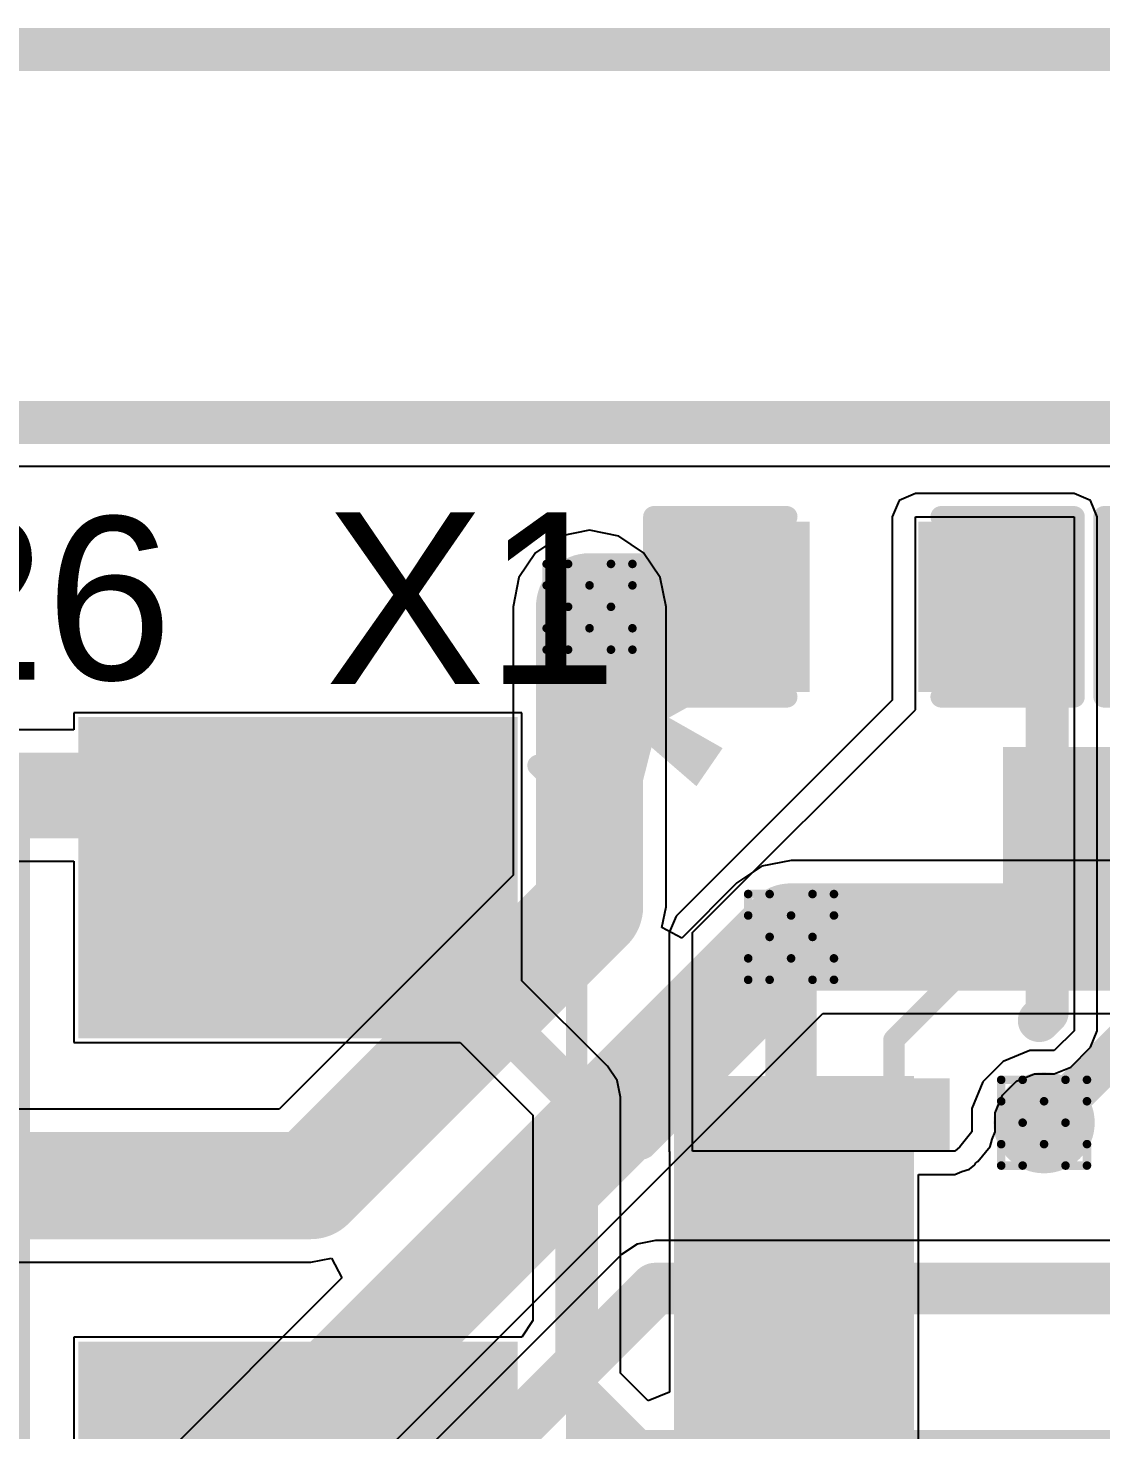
# Model space of a CAD drawing. Header units: inches. Extents: x -0.2 to 17.4, y -0.2 to 2.6.
# Drawn here: x 0.0261 to 0.2763, y 1.108 to 1.435 of the extents above; entities that cross this region are included whole.
import ezdxf

# ---------------------------------------------------------------- set-up
doc = ezdxf.new("R2010")
doc.units = ezdxf.units.IN
doc.header["$MEASUREMENT"] = 0
for name, color, linetype in [('Board_Outline', 216, 'Continuous'), ('Bottom Layer', 5, 'Continuous'), ('Dimensions', 6, 'Continuous'), ('Drill Drawing', 1, 'Continuous'), ('Top Layer', 1, 'Continuous'), ('Top Overlay', 2, 'Continuous'), ('Top Paste', 8, 'Continuous'), ('Top Solder', 216, 'Continuous'), ('Via Holes', 16, 'Continuous')]:
    doc.layers.add(name, color=color, linetype=linetype)
doc.styles.add('Arial', font='', dxfattribs={"height": 0.2})
doc.styles.add('Arial_Bold', font='', dxfattribs={"height": 0.2})
doc.styles.get('Arial').set_extended_font_data('Arial')
doc.styles.get('Arial_Bold').set_extended_font_data('Arial', bold=True)

# ---------------------------------------------------------------- blocks, each defined once
blk = doc.blocks.new('SMD5032_2P_16')
at = {"layer": 'Top Layer'}
for points in [[(-0.1063, 0.04724), (-0.03937, 0.04724), (-0.03937, -0.04724), (-0.1063, -0.04724)], [(0.03937, 0.04724), (0.1063, 0.04724), (0.1063, -0.04724), (0.03937, -0.04724)]]:
    blk.add_hatch(color=1, dxfattribs=at).paths.add_polyline_path(points)
at = {"layer": 'Top Paste'}
for points in [[(-0.1063, 0.04724), (-0.03937, 0.04724), (-0.03937, -0.04724), (-0.1063, -0.04724)], [(0.03937, 0.04724), (0.1063, 0.04724), (0.1063, -0.04724), (0.03937, -0.04724)]]:
    blk.add_hatch(color=8, dxfattribs=at).paths.add_polyline_path(points)
at = {"layer": 'Top Solder'}
for points in [[(-0.1103, 0.05124), (-0.03537, 0.05124), (-0.03537, -0.05124), (-0.1103, -0.05124)], [(0.03537, 0.05124), (0.1103, 0.05124), (0.1103, -0.05124), (0.03537, -0.05124)]]:
    blk.add_hatch(color=216, dxfattribs=at).paths.add_polyline_path(points)
at = {"layer": 'Top Overlay'}
for points in [[(-0.099, 0.056, 0.005, 0.005, 0), (-0.09, 0.065, 0.005, 0.005, 0)], [(0.09, 0.065, 0.005, 0.005, 0), (-0.09, 0.065, 0.005, 0.005, 0)], [(0.099, 0.056, 0.005, 0.005, 0), (0.09, 0.065, 0.005, 0.005, 0)], [(-0.09, -0.065, 0.005, 0.005, 0), (-0.099, -0.056, 0.005, 0.005, 0)], [(0.09, -0.065, 0.005, 0.005, 0), (0.099, -0.056, 0.005, 0.005, 0)], [(0.09, -0.065, 0.005, 0.005, 0), (-0.09, -0.065, 0.005, 0.005, 0)]]:
    blk.add_lwpolyline(points, format="xyseb", dxfattribs=at)
for points in [[(-0.09125, 0.065, 0.0025, 0.0025, 1), (-0.08875, 0.065, 0.0025, 0.0025, 1)], [(-0.09125, 0.065, 0.0025, 0.0025, 1), (-0.08875, 0.065, 0.0025, 0.0025, 1)], [(0.08875, 0.065, 0.0025, 0.0025, 1), (0.09125, 0.065, 0.0025, 0.0025, 1)], [(0.08875, 0.065, 0.0025, 0.0025, 1), (0.09125, 0.065, 0.0025, 0.0025, 1)], [(-0.10025, 0.056, 0.0025, 0.0025, 1), (-0.09775, 0.056, 0.0025, 0.0025, 1)], [(0.09775, 0.056, 0.0025, 0.0025, 1), (0.10025, 0.056, 0.0025, 0.0025, 1)], [(-0.10025, -0.056, 0.0025, 0.0025, 1), (-0.09775, -0.056, 0.0025, 0.0025, 1)], [(0.09775, -0.056, 0.0025, 0.0025, 1), (0.10025, -0.056, 0.0025, 0.0025, 1)], [(-0.09125, -0.065, 0.0025, 0.0025, 1), (-0.08875, -0.065, 0.0025, 0.0025, 1)], [(-0.09125, -0.065, 0.0025, 0.0025, 1), (-0.08875, -0.065, 0.0025, 0.0025, 1)], [(0.08875, -0.065, 0.0025, 0.0025, 1), (0.09125, -0.065, 0.0025, 0.0025, 1)], [(0.08875, -0.065, 0.0025, 0.0025, 1), (0.09125, -0.065, 0.0025, 0.0025, 1)]]:
    blk.add_lwpolyline(points, format="xyseb", close=True, dxfattribs=at)
blk = doc.blocks.new('48_LQFP__7_7___19')
at = {"layer": 'Top Layer'}
for points in [[(-0.10197, 0.19134), (-0.10197, 0.14331), (-0.11457, 0.14331), (-0.11457, 0.19134)], [(-0.14331, 0.11457), (-0.14331, 0.10197), (-0.19134, 0.10197), (-0.19134, 0.11457)], [(-0.14331, 0.09488), (-0.14331, 0.08228), (-0.19134, 0.08228), (-0.19134, 0.09488)], [(-0.14331, 0.0752), (-0.14331, 0.0626), (-0.19134, 0.0626), (-0.19134, 0.0752)], [(-0.14331, 0.05551), (-0.14331, 0.04291), (-0.19134, 0.04291), (-0.19134, 0.05551)]]:
    blk.add_hatch(color=1, dxfattribs=at).paths.add_polyline_path(points)
at = {"layer": 'Top Overlay'}
blk.add_hatch(color=2, dxfattribs=at).paths.add_polyline_path([(-0.14, 0.101), (-0.131, 0.101), (-0.131, 0.118), (-0.14, 0.118)])
at = {"layer": 'Top Paste'}
for points in [[(-0.10197, 0.19134), (-0.10197, 0.14331), (-0.11457, 0.14331), (-0.11457, 0.19134)], [(-0.14331, 0.11457), (-0.14331, 0.10197), (-0.19134, 0.10197), (-0.19134, 0.11457)], [(-0.14331, 0.09488), (-0.14331, 0.08228), (-0.19134, 0.08228), (-0.19134, 0.09488)], [(-0.14331, 0.0752), (-0.14331, 0.0626), (-0.19134, 0.0626), (-0.19134, 0.0752)], [(-0.14331, 0.05551), (-0.14331, 0.04291), (-0.19134, 0.04291), (-0.19134, 0.05551)]]:
    blk.add_hatch(color=8, dxfattribs=at).paths.add_polyline_path(points)
at = {"layer": 'Top Solder'}
for points in [[(-0.09797, 0.19534), (-0.09797, 0.13931), (-0.11857, 0.13931), (-0.11857, 0.19534)], [(-0.07828, 0.19534), (-0.07828, 0.13931), (-0.09888, 0.13931), (-0.09888, 0.19534)], [(-0.13931, 0.11857), (-0.13931, 0.09797), (-0.19534, 0.09797), (-0.19534, 0.11857)], [(-0.13931, 0.09888), (-0.13931, 0.07828), (-0.19534, 0.07828), (-0.19534, 0.09888)], [(-0.13931, 0.0792), (-0.13931, 0.0586), (-0.19534, 0.0586), (-0.19534, 0.0792)], [(-0.13931, 0.05951), (-0.13931, 0.03891), (-0.19534, 0.03891), (-0.19534, 0.05951)], [(-0.13931, 0.03983), (-0.13931, 0.01923), (-0.19534, 0.01923), (-0.19534, 0.03983)]]:
    blk.add_hatch(color=216, dxfattribs=at).paths.add_polyline_path(points)
at = {"layer": 'Top Overlay'}
for points in [[(-0.144, 0.127, 0.005, 0.005, 0), (-0.13, 0.141, 0.005, 0.005, 0)], [(-0.13, 0.141, 0.005, 0.005, 0), (-0.119, 0.141, 0.005, 0.005, 0)], [(-0.144, 0.119, 0.005, 0.005, 0), (-0.144, 0.127, 0.005, 0.005, 0)], [(-0.203, 0.113, 0.00787, 0.00787, 0), (-0.198, 0.108, 0.00787, 0.00787, 0)], [(-0.203, 0.103, 0.00787, 0.00787, 0), (-0.203, 0.113, 0.00787, 0.00787, 0)], [(-0.203, 0.103, 0.00787, 0.00787, 0), (-0.198, 0.108, 0.00787, 0.00787, 0)]]:
    blk.add_lwpolyline(points, format="xyseb", dxfattribs=at)
for points in [[(-0.13125, 0.141, 0.0025, 0.0025, 1), (-0.12875, 0.141, 0.0025, 0.0025, 1)], [(-0.13125, 0.141, 0.0025, 0.0025, 1), (-0.12875, 0.141, 0.0025, 0.0025, 1)], [(-0.12025, 0.141, 0.0025, 0.0025, 1), (-0.11775, 0.141, 0.0025, 0.0025, 1)], [(-0.14525, 0.127, 0.0025, 0.0025, 1), (-0.14275, 0.127, 0.0025, 0.0025, 1)], [(-0.14525, 0.127, 0.0025, 0.0025, 1), (-0.14275, 0.127, 0.0025, 0.0025, 1)], [(-0.14525, 0.119, 0.0025, 0.0025, 1), (-0.14275, 0.119, 0.0025, 0.0025, 1)], [(-0.20497, 0.113, 0.00394, 0.00394, 1), (-0.20103, 0.113, 0.00394, 0.00394, 1)], [(-0.20497, 0.113, 0.00394, 0.00394, 1), (-0.20103, 0.113, 0.00394, 0.00394, 1)], [(-0.19997, 0.108, 0.00394, 0.00394, 1), (-0.19603, 0.108, 0.00394, 0.00394, 1)], [(-0.19997, 0.108, 0.00394, 0.00394, 1), (-0.19603, 0.108, 0.00394, 0.00394, 1)], [(-0.20497, 0.103, 0.00394, 0.00394, 1), (-0.20103, 0.103, 0.00394, 0.00394, 1)], [(-0.20497, 0.103, 0.00394, 0.00394, 1), (-0.20103, 0.103, 0.00394, 0.00394, 1)]]:
    blk.add_lwpolyline(points, format="xyseb", close=True, dxfattribs=at)
blk = doc.blocks.new('R___0603_40')
at = {"layer": 'Top Layer'}
for points in [[(-0.015, 0.0175), (-0.015, -0.0175), (-0.045, -0.0175), (-0.045, 0.0175)], [(0.045, 0.0175), (0.045, -0.0175), (0.015, -0.0175), (0.015, 0.0175)]]:
    blk.add_hatch(color=1, dxfattribs=at).paths.add_polyline_path(points)
at = {"layer": 'Top Paste'}
for points in [[(-0.015, 0.0175), (-0.015, -0.0175), (-0.045, -0.0175), (-0.045, 0.0175)], [(0.045, 0.0175), (0.045, -0.0175), (0.015, -0.0175), (0.015, 0.0175)]]:
    blk.add_hatch(color=8, dxfattribs=at).paths.add_polyline_path(points)
at = {"layer": 'Top Solder'}
for points in [[(-0.011, 0.0215), (-0.011, -0.0215), (-0.049, -0.0215), (-0.049, 0.0215)], [(0.049, 0.0215), (0.049, -0.0215), (0.011, -0.0215), (0.011, 0.0215)]]:
    blk.add_hatch(color=216, dxfattribs=at).paths.add_polyline_path(points)
at = {"layer": 'Top Overlay'}
for points in [[(-0.048, 0.021, 0.005, 0.005, 0), (0.048, 0.021, 0.005, 0.005, 0)], [(-0.048, -0.021, 0.005, 0.005, 0), (-0.048, 0.021, 0.005, 0.005, 0)], [(0.048, -0.021, 0.005, 0.005, 0), (0.048, 0.021, 0.005, 0.005, 0)], [(-0.048, -0.021, 0.005, 0.005, 0), (0.048, -0.021, 0.005, 0.005, 0)]]:
    blk.add_lwpolyline(points, format="xyseb", dxfattribs=at)
for points in [[(-0.04925, 0.021, 0.0025, 0.0025, 1), (-0.04675, 0.021, 0.0025, 0.0025, 1)], [(-0.04925, 0.021, 0.0025, 0.0025, 1), (-0.04675, 0.021, 0.0025, 0.0025, 1)], [(0.04675, 0.021, 0.0025, 0.0025, 1), (0.04925, 0.021, 0.0025, 0.0025, 1)], [(0.04675, 0.021, 0.0025, 0.0025, 1), (0.04925, 0.021, 0.0025, 0.0025, 1)], [(-0.04925, -0.021, 0.0025, 0.0025, 1), (-0.04675, -0.021, 0.0025, 0.0025, 1)], [(-0.04925, -0.021, 0.0025, 0.0025, 1), (-0.04675, -0.021, 0.0025, 0.0025, 1)], [(0.04675, -0.021, 0.0025, 0.0025, 1), (0.04925, -0.021, 0.0025, 0.0025, 1)], [(0.04675, -0.021, 0.0025, 0.0025, 1), (0.04925, -0.021, 0.0025, 0.0025, 1)]]:
    blk.add_lwpolyline(points, format="xyseb", close=True, dxfattribs=at)
blk = doc.blocks.new('C___0603_100')
at = {"layer": 'Top Layer'}
for points in [[(-0.015, 0.0175), (-0.015, -0.0175), (-0.045, -0.0175), (-0.045, 0.0175)], [(0.045, 0.0175), (0.045, -0.0175), (0.015, -0.0175), (0.015, 0.0175)]]:
    blk.add_hatch(color=1, dxfattribs=at).paths.add_polyline_path(points)
at = {"layer": 'Top Paste'}
for points in [[(-0.015, 0.0175), (-0.015, -0.0175), (-0.045, -0.0175), (-0.045, 0.0175)], [(0.045, 0.0175), (0.045, -0.0175), (0.015, -0.0175), (0.015, 0.0175)]]:
    blk.add_hatch(color=8, dxfattribs=at).paths.add_polyline_path(points)
at = {"layer": 'Top Solder'}
for points in [[(-0.01264, 0.01986), (-0.01264, -0.01986), (-0.04736, -0.01986), (-0.04736, 0.01986)], [(0.04736, 0.01986), (0.04736, -0.01986), (0.01264, -0.01986), (0.01264, 0.01986)]]:
    blk.add_hatch(color=216, dxfattribs=at).paths.add_polyline_path(points)
at = {"layer": 'Top Overlay'}
for points in [[(-0.049, 0.021, 0.005, 0.005, 0), (-0.018, 0.021, 0.005, 0.005, 0)], [(-0.049, -0.021, 0.005, 0.005, 0), (-0.049, 0.021, 0.005, 0.005, 0)], [(0.018, 0.021, 0.005, 0.005, 0), (0.049, 0.021, 0.005, 0.005, 0)], [(0.049, -0.021, 0.005, 0.005, 0), (0.049, 0.021, 0.005, 0.005, 0)], [(-0.049, -0.021, 0.005, 0.005, 0), (-0.018, -0.021, 0.005, 0.005, 0)], [(0.018, -0.021, 0.005, 0.005, 0), (0.049, -0.021, 0.005, 0.005, 0)]]:
    blk.add_lwpolyline(points, format="xyseb", dxfattribs=at)
for points in [[(-0.05025, 0.021, 0.0025, 0.0025, 1), (-0.04775, 0.021, 0.0025, 0.0025, 1)], [(-0.05025, 0.021, 0.0025, 0.0025, 1), (-0.04775, 0.021, 0.0025, 0.0025, 1)], [(-0.01925, 0.021, 0.0025, 0.0025, 1), (-0.01675, 0.021, 0.0025, 0.0025, 1)], [(0.01675, 0.021, 0.0025, 0.0025, 1), (0.01925, 0.021, 0.0025, 0.0025, 1)], [(0.04775, 0.021, 0.0025, 0.0025, 1), (0.05025, 0.021, 0.0025, 0.0025, 1)], [(0.04775, 0.021, 0.0025, 0.0025, 1), (0.05025, 0.021, 0.0025, 0.0025, 1)], [(-0.05025, -0.021, 0.0025, 0.0025, 1), (-0.04775, -0.021, 0.0025, 0.0025, 1)], [(-0.05025, -0.021, 0.0025, 0.0025, 1), (-0.04775, -0.021, 0.0025, 0.0025, 1)], [(-0.01925, -0.021, 0.0025, 0.0025, 1), (-0.01675, -0.021, 0.0025, 0.0025, 1)], [(0.01675, -0.021, 0.0025, 0.0025, 1), (0.01925, -0.021, 0.0025, 0.0025, 1)], [(0.04775, -0.021, 0.0025, 0.0025, 1), (0.05025, -0.021, 0.0025, 0.0025, 1)], [(0.04775, -0.021, 0.0025, 0.0025, 1), (0.05025, -0.021, 0.0025, 0.0025, 1)]]:
    blk.add_lwpolyline(points, format="xyseb", close=True, dxfattribs=at)

msp = doc.modelspace()

# ---------------------------------------------------------------- hatches: boundary and pattern name
at = {"layer": 'Bottom Layer'}
h = msp.add_hatch(color=5, dxfattribs=at)
edge = h.paths.add_edge_path()
edge.add_arc((0.157, 1.3), 0.01181, 0, 360)
h = msp.add_hatch(color=5, dxfattribs=at)
edge = h.paths.add_edge_path()
edge.add_arc((0.204, 1.223), 0.01181, 0, 360)
h = msp.add_hatch(color=5, dxfattribs=at)
edge = h.paths.add_edge_path()
edge.add_arc((0.263, 1.17967), 0.01181, 0, 360)
at = {"layer": 'Top Layer'}
h = msp.add_hatch(color=1, dxfattribs=at)
edge = h.paths.add_edge_path()
edge.add_arc((0.157, 1.3), 0.01181, 0, 360)
h = msp.add_hatch(color=1, dxfattribs=at)
edge = h.paths.add_edge_path()
edge.add_arc((0.204, 1.223), 0.01181, 0, 360)
h = msp.add_hatch(color=1, dxfattribs=at)
edge = h.paths.add_edge_path()
edge.add_arc((0.263, 1.17967), 0.01181, 0, 360)
at = {"layer": 'Via Holes'}
h = msp.add_hatch(color=7, dxfattribs=at)
edge = h.paths.add_edge_path()
edge.add_arc((0.157, 1.3), 0.00591, 0, 360)
h = msp.add_hatch(color=7, dxfattribs=at)
edge = h.paths.add_edge_path()
edge.add_arc((0.204, 1.223), 0.00591, 0, 360)
h = msp.add_hatch(color=7, dxfattribs=at)
edge = h.paths.add_edge_path()
edge.add_arc((0.263, 1.17967), 0.00591, 0, 360)

# ---------------------------------------------------------------- linework, layer by layer
at = {"layer": 'Board_Outline'}
msp.add_lwpolyline([(-0.057, 1.343, 0.01, 0.01, 0), (1.986, 1.343, 0.01, 0.01, 0)], format="xyseb", dxfattribs=at)
at = {"layer": 'Bottom Layer'}
for p, q in [((-0.0468, 1.3328), (1.89207, 1.3328)), ((0.157, 1.31784), (0.15017, 1.31648)), ((0.16383, 1.31648), (0.157, 1.31784)), ((0.15017, 1.31648), (0.14438, 1.31262)), ((0.16962, 1.31262), (0.16383, 1.31648)), ((0.14438, 1.31262), (0.14052, 1.30683)), ((0.17348, 1.30683), (0.16962, 1.31262)), ((0.14052, 1.30683), (0.13916, 1.3)), ((0.17484, 1.3), (0.17348, 1.30683)), ((0.13916, 1.3), (0.13916, 1.23739)), ((0.17484, 1.23), (0.17484, 1.3)), ((0.19717, 1.23948), (0.19138, 1.23562)), ((0.204, 1.24084), (0.19717, 1.23948)), ((0.504, 1.24084), (0.204, 1.24084)), ((0.13916, 1.23739), (0.08461, 1.18284)), ((0.19138, 1.23562), (0.17849, 1.22273)), ((0.17389, 1.22519), (0.17484, 1.23)), ((0.17484, 1.23), (0.17484, 1.23)), ((0.17849, 1.22273), (0.17389, 1.22519)), ((0.02984, 1.02361), (0.21139, 1.20516)), ((0.21139, 1.20516), (0.49661, 1.20516)), ((0.08461, 1.18284), (-0.012, 1.18284)), ((0.16808, 1.15136), (0.16444, 1.14893)), ((0.17237, 1.15222), (0.16808, 1.15136)), ((0.34944, 1.15222), (0.17237, 1.15222)), ((0.17237, 1.15222), (0.17237, 1.15222)), ((0.16444, 1.14893), (0.03757, 1.02206)), ((0.092, 1.14716), (0.09681, 1.14811)), ((0.09681, 1.14811), (0.09927, 1.14351)), ((0.16444, 1.14893), (0.16444, 1.14893)), ((-0.012, 1.14716), (0.092, 1.14716)), ((0.09927, 1.14351), (-0.00062, 1.04362))]:
    msp.add_line(p, q, dxfattribs=at)
for points in [[(0.157, 1.23, 0.025, 0.025, 0), (0.157, 1.3, 0.025, 0.025, 0)], [(0.092, 1.165, 0.025, 0.025, 0), (0.157, 1.23, 0.025, 0.025, 0)], [(0.012, 1.031, 0.025, 0.025, 0), (0.204, 1.223, 0.025, 0.025, 0)], [(0.204, 1.223, 0.025, 0.025, 0), (0.504, 1.223, 0.025, 0.025, 0)], [(-0.012, 1.165, 0.025, 0.025, 0), (0.092, 1.165, 0.025, 0.025, 0)], [(0.0455, 1.01413, 0.012, 0.012, 0), (0.17237, 1.141, 0.012, 0.012, 0)], [(0.17237, 1.141, 0.012, 0.012, 0), (0.36363, 1.141, 0.012, 0.012, 0)], [(0.06731, 1.01331, 0.012, 0.012, 0), (0.156, 1.102, 0.012, 0.012, 0)], [(0.156, 1.102, 0.012, 0.012, 0), (0.372, 1.102, 0.012, 0.012, 0)]]:
    msp.add_lwpolyline(points, format="xyseb", dxfattribs=at)
for points in [[(0.15075, 1.3, 0.0125, 0.0125, 1), (0.16325, 1.3, 0.0125, 0.0125, 1)], [(0.15075, 1.23, 0.0125, 0.0125, 1), (0.16325, 1.23, 0.0125, 0.0125, 1)], [(0.15075, 1.23, 0.0125, 0.0125, 1), (0.16325, 1.23, 0.0125, 0.0125, 1)], [(0.19775, 1.223, 0.0125, 0.0125, 1), (0.21025, 1.223, 0.0125, 0.0125, 1)], [(0.19775, 1.223, 0.0125, 0.0125, 1), (0.21025, 1.223, 0.0125, 0.0125, 1)], [(0.08575, 1.165, 0.0125, 0.0125, 1), (0.09825, 1.165, 0.0125, 0.0125, 1)], [(0.08575, 1.165, 0.0125, 0.0125, 1), (0.09825, 1.165, 0.0125, 0.0125, 1)], [(0.16937, 1.141, 0.006, 0.006, 1), (0.17537, 1.141, 0.006, 0.006, 1)], [(0.16937, 1.141, 0.006, 0.006, 1), (0.17537, 1.141, 0.006, 0.006, 1)]]:
    msp.add_lwpolyline(points, format="xyseb", close=True, dxfattribs=at)
at = {"layer": 'Dimensions'}
msp.add_lwpolyline([(-0.057, 1.43, 0.01, 0.01, 0), (0.74256, 1.43, 0.01, 0.01, 0)], format="xyseb", dxfattribs=at)
at = {"layer": 'Drill Drawing'}
for points in [[(0.147, 1.305, 0.002, 0.002, 0), (0.147, 1.31, 0.002, 0.002, 0)], [(0.147, 1.31, 0.002, 0.002, 0), (0.152, 1.31, 0.002, 0.002, 0)], [(0.152, 1.31, 0.002, 0.002, 0), (0.157, 1.305, 0.002, 0.002, 0)], [(0.157, 1.305, 0.002, 0.002, 0), (0.162, 1.31, 0.002, 0.002, 0)], [(0.162, 1.31, 0.002, 0.002, 0), (0.167, 1.31, 0.002, 0.002, 0)], [(0.167, 1.305, 0.002, 0.002, 0), (0.167, 1.31, 0.002, 0.002, 0)], [(0.147, 1.305, 0.002, 0.002, 0), (0.152, 1.3, 0.002, 0.002, 0)], [(0.162, 1.3, 0.002, 0.002, 0), (0.167, 1.305, 0.002, 0.002, 0)], [(0.147, 1.295, 0.002, 0.002, 0), (0.152, 1.3, 0.002, 0.002, 0)], [(0.162, 1.3, 0.002, 0.002, 0), (0.167, 1.295, 0.002, 0.002, 0)], [(0.147, 1.29, 0.002, 0.002, 0), (0.147, 1.295, 0.002, 0.002, 0)], [(0.152, 1.29, 0.002, 0.002, 0), (0.157, 1.295, 0.002, 0.002, 0)], [(0.157, 1.295, 0.002, 0.002, 0), (0.162, 1.29, 0.002, 0.002, 0)], [(0.167, 1.29, 0.002, 0.002, 0), (0.167, 1.295, 0.002, 0.002, 0)], [(0.147, 1.29, 0.002, 0.002, 0), (0.152, 1.29, 0.002, 0.002, 0)], [(0.162, 1.29, 0.002, 0.002, 0), (0.167, 1.29, 0.002, 0.002, 0)], [(0.194, 1.228, 0.002, 0.002, 0), (0.194, 1.233, 0.002, 0.002, 0)], [(0.194, 1.233, 0.002, 0.002, 0), (0.199, 1.233, 0.002, 0.002, 0)], [(0.199, 1.233, 0.002, 0.002, 0), (0.204, 1.228, 0.002, 0.002, 0)], [(0.204, 1.228, 0.002, 0.002, 0), (0.209, 1.233, 0.002, 0.002, 0)], [(0.209, 1.233, 0.002, 0.002, 0), (0.214, 1.233, 0.002, 0.002, 0)], [(0.214, 1.228, 0.002, 0.002, 0), (0.214, 1.233, 0.002, 0.002, 0)], [(0.194, 1.228, 0.002, 0.002, 0), (0.199, 1.223, 0.002, 0.002, 0)], [(0.209, 1.223, 0.002, 0.002, 0), (0.214, 1.228, 0.002, 0.002, 0)], [(0.194, 1.218, 0.002, 0.002, 0), (0.199, 1.223, 0.002, 0.002, 0)], [(0.209, 1.223, 0.002, 0.002, 0), (0.214, 1.218, 0.002, 0.002, 0)], [(0.194, 1.213, 0.002, 0.002, 0), (0.194, 1.218, 0.002, 0.002, 0)], [(0.199, 1.213, 0.002, 0.002, 0), (0.204, 1.218, 0.002, 0.002, 0)], [(0.204, 1.218, 0.002, 0.002, 0), (0.209, 1.213, 0.002, 0.002, 0)], [(0.214, 1.213, 0.002, 0.002, 0), (0.214, 1.218, 0.002, 0.002, 0)], [(0.194, 1.213, 0.002, 0.002, 0), (0.199, 1.213, 0.002, 0.002, 0)], [(0.209, 1.213, 0.002, 0.002, 0), (0.214, 1.213, 0.002, 0.002, 0)], [(0.253, 1.18467, 0.002, 0.002, 0), (0.253, 1.18967, 0.002, 0.002, 0)], [(0.253, 1.18967, 0.002, 0.002, 0), (0.258, 1.18967, 0.002, 0.002, 0)], [(0.258, 1.18967, 0.002, 0.002, 0), (0.263, 1.18467, 0.002, 0.002, 0)], [(0.263, 1.18467, 0.002, 0.002, 0), (0.268, 1.18967, 0.002, 0.002, 0)], [(0.268, 1.18967, 0.002, 0.002, 0), (0.273, 1.18967, 0.002, 0.002, 0)], [(0.273, 1.18467, 0.002, 0.002, 0), (0.273, 1.18967, 0.002, 0.002, 0)], [(0.253, 1.18467, 0.002, 0.002, 0), (0.258, 1.17967, 0.002, 0.002, 0)], [(0.268, 1.17967, 0.002, 0.002, 0), (0.273, 1.18467, 0.002, 0.002, 0)], [(0.253, 1.17467, 0.002, 0.002, 0), (0.258, 1.17967, 0.002, 0.002, 0)], [(0.268, 1.17967, 0.002, 0.002, 0), (0.273, 1.17467, 0.002, 0.002, 0)], [(0.253, 1.16967, 0.002, 0.002, 0), (0.253, 1.17467, 0.002, 0.002, 0)], [(0.258, 1.16967, 0.002, 0.002, 0), (0.263, 1.17467, 0.002, 0.002, 0)], [(0.263, 1.17467, 0.002, 0.002, 0), (0.268, 1.16967, 0.002, 0.002, 0)], [(0.273, 1.16967, 0.002, 0.002, 0), (0.273, 1.17467, 0.002, 0.002, 0)], [(0.253, 1.16967, 0.002, 0.002, 0), (0.258, 1.16967, 0.002, 0.002, 0)], [(0.268, 1.16967, 0.002, 0.002, 0), (0.273, 1.16967, 0.002, 0.002, 0)]]:
    msp.add_lwpolyline(points, format="xyseb", dxfattribs=at)
for points in [[(0.1465, 1.31, 0.001, 0.001, 1), (0.1475, 1.31, 0.001, 0.001, 1)], [(0.1465, 1.31, 0.001, 0.001, 1), (0.1475, 1.31, 0.001, 0.001, 1)], [(0.1515, 1.31, 0.001, 0.001, 1), (0.1525, 1.31, 0.001, 0.001, 1)], [(0.1515, 1.31, 0.001, 0.001, 1), (0.1525, 1.31, 0.001, 0.001, 1)], [(0.1615, 1.31, 0.001, 0.001, 1), (0.1625, 1.31, 0.001, 0.001, 1)], [(0.1615, 1.31, 0.001, 0.001, 1), (0.1625, 1.31, 0.001, 0.001, 1)], [(0.1665, 1.31, 0.001, 0.001, 1), (0.1675, 1.31, 0.001, 0.001, 1)], [(0.1665, 1.31, 0.001, 0.001, 1), (0.1675, 1.31, 0.001, 0.001, 1)], [(0.1465, 1.305, 0.001, 0.001, 1), (0.1475, 1.305, 0.001, 0.001, 1)], [(0.1465, 1.305, 0.001, 0.001, 1), (0.1475, 1.305, 0.001, 0.001, 1)], [(0.1565, 1.305, 0.001, 0.001, 1), (0.1575, 1.305, 0.001, 0.001, 1)], [(0.1565, 1.305, 0.001, 0.001, 1), (0.1575, 1.305, 0.001, 0.001, 1)], [(0.1665, 1.305, 0.001, 0.001, 1), (0.1675, 1.305, 0.001, 0.001, 1)], [(0.1665, 1.305, 0.001, 0.001, 1), (0.1675, 1.305, 0.001, 0.001, 1)], [(0.1515, 1.3, 0.001, 0.001, 1), (0.1525, 1.3, 0.001, 0.001, 1)], [(0.1515, 1.3, 0.001, 0.001, 1), (0.1525, 1.3, 0.001, 0.001, 1)], [(0.1615, 1.3, 0.001, 0.001, 1), (0.1625, 1.3, 0.001, 0.001, 1)], [(0.1615, 1.3, 0.001, 0.001, 1), (0.1625, 1.3, 0.001, 0.001, 1)], [(0.1465, 1.295, 0.001, 0.001, 1), (0.1475, 1.295, 0.001, 0.001, 1)], [(0.1465, 1.295, 0.001, 0.001, 1), (0.1475, 1.295, 0.001, 0.001, 1)], [(0.1565, 1.295, 0.001, 0.001, 1), (0.1575, 1.295, 0.001, 0.001, 1)], [(0.1565, 1.295, 0.001, 0.001, 1), (0.1575, 1.295, 0.001, 0.001, 1)], [(0.1665, 1.295, 0.001, 0.001, 1), (0.1675, 1.295, 0.001, 0.001, 1)], [(0.1665, 1.295, 0.001, 0.001, 1), (0.1675, 1.295, 0.001, 0.001, 1)], [(0.1465, 1.29, 0.001, 0.001, 1), (0.1475, 1.29, 0.001, 0.001, 1)], [(0.1465, 1.29, 0.001, 0.001, 1), (0.1475, 1.29, 0.001, 0.001, 1)], [(0.1515, 1.29, 0.001, 0.001, 1), (0.1525, 1.29, 0.001, 0.001, 1)], [(0.1515, 1.29, 0.001, 0.001, 1), (0.1525, 1.29, 0.001, 0.001, 1)], [(0.1615, 1.29, 0.001, 0.001, 1), (0.1625, 1.29, 0.001, 0.001, 1)], [(0.1615, 1.29, 0.001, 0.001, 1), (0.1625, 1.29, 0.001, 0.001, 1)], [(0.1665, 1.29, 0.001, 0.001, 1), (0.1675, 1.29, 0.001, 0.001, 1)], [(0.1665, 1.29, 0.001, 0.001, 1), (0.1675, 1.29, 0.001, 0.001, 1)], [(0.1935, 1.233, 0.001, 0.001, 1), (0.1945, 1.233, 0.001, 0.001, 1)], [(0.1935, 1.233, 0.001, 0.001, 1), (0.1945, 1.233, 0.001, 0.001, 1)], [(0.1985, 1.233, 0.001, 0.001, 1), (0.1995, 1.233, 0.001, 0.001, 1)], [(0.1985, 1.233, 0.001, 0.001, 1), (0.1995, 1.233, 0.001, 0.001, 1)], [(0.2085, 1.233, 0.001, 0.001, 1), (0.2095, 1.233, 0.001, 0.001, 1)], [(0.2085, 1.233, 0.001, 0.001, 1), (0.2095, 1.233, 0.001, 0.001, 1)], [(0.2135, 1.233, 0.001, 0.001, 1), (0.2145, 1.233, 0.001, 0.001, 1)], [(0.2135, 1.233, 0.001, 0.001, 1), (0.2145, 1.233, 0.001, 0.001, 1)], [(0.1935, 1.228, 0.001, 0.001, 1), (0.1945, 1.228, 0.001, 0.001, 1)], [(0.1935, 1.228, 0.001, 0.001, 1), (0.1945, 1.228, 0.001, 0.001, 1)], [(0.2035, 1.228, 0.001, 0.001, 1), (0.2045, 1.228, 0.001, 0.001, 1)], [(0.2035, 1.228, 0.001, 0.001, 1), (0.2045, 1.228, 0.001, 0.001, 1)], [(0.2135, 1.228, 0.001, 0.001, 1), (0.2145, 1.228, 0.001, 0.001, 1)], [(0.2135, 1.228, 0.001, 0.001, 1), (0.2145, 1.228, 0.001, 0.001, 1)], [(0.1985, 1.223, 0.001, 0.001, 1), (0.1995, 1.223, 0.001, 0.001, 1)], [(0.1985, 1.223, 0.001, 0.001, 1), (0.1995, 1.223, 0.001, 0.001, 1)], [(0.2085, 1.223, 0.001, 0.001, 1), (0.2095, 1.223, 0.001, 0.001, 1)], [(0.2085, 1.223, 0.001, 0.001, 1), (0.2095, 1.223, 0.001, 0.001, 1)], [(0.1935, 1.218, 0.001, 0.001, 1), (0.1945, 1.218, 0.001, 0.001, 1)], [(0.1935, 1.218, 0.001, 0.001, 1), (0.1945, 1.218, 0.001, 0.001, 1)], [(0.2035, 1.218, 0.001, 0.001, 1), (0.2045, 1.218, 0.001, 0.001, 1)], [(0.2035, 1.218, 0.001, 0.001, 1), (0.2045, 1.218, 0.001, 0.001, 1)], [(0.2135, 1.218, 0.001, 0.001, 1), (0.2145, 1.218, 0.001, 0.001, 1)], [(0.2135, 1.218, 0.001, 0.001, 1), (0.2145, 1.218, 0.001, 0.001, 1)], [(0.1935, 1.213, 0.001, 0.001, 1), (0.1945, 1.213, 0.001, 0.001, 1)], [(0.1935, 1.213, 0.001, 0.001, 1), (0.1945, 1.213, 0.001, 0.001, 1)], [(0.1985, 1.213, 0.001, 0.001, 1), (0.1995, 1.213, 0.001, 0.001, 1)], [(0.1985, 1.213, 0.001, 0.001, 1), (0.1995, 1.213, 0.001, 0.001, 1)], [(0.2085, 1.213, 0.001, 0.001, 1), (0.2095, 1.213, 0.001, 0.001, 1)], [(0.2085, 1.213, 0.001, 0.001, 1), (0.2095, 1.213, 0.001, 0.001, 1)], [(0.2135, 1.213, 0.001, 0.001, 1), (0.2145, 1.213, 0.001, 0.001, 1)], [(0.2135, 1.213, 0.001, 0.001, 1), (0.2145, 1.213, 0.001, 0.001, 1)], [(0.2525, 1.18967, 0.001, 0.001, 1), (0.2535, 1.18967, 0.001, 0.001, 1)], [(0.2525, 1.18967, 0.001, 0.001, 1), (0.2535, 1.18967, 0.001, 0.001, 1)], [(0.2575, 1.18967, 0.001, 0.001, 1), (0.2585, 1.18967, 0.001, 0.001, 1)], [(0.2575, 1.18967, 0.001, 0.001, 1), (0.2585, 1.18967, 0.001, 0.001, 1)], [(0.2675, 1.18967, 0.001, 0.001, 1), (0.2685, 1.18967, 0.001, 0.001, 1)], [(0.2675, 1.18967, 0.001, 0.001, 1), (0.2685, 1.18967, 0.001, 0.001, 1)], [(0.2725, 1.18967, 0.001, 0.001, 1), (0.2735, 1.18967, 0.001, 0.001, 1)], [(0.2725, 1.18967, 0.001, 0.001, 1), (0.2735, 1.18967, 0.001, 0.001, 1)], [(0.2525, 1.18467, 0.001, 0.001, 1), (0.2535, 1.18467, 0.001, 0.001, 1)], [(0.2525, 1.18467, 0.001, 0.001, 1), (0.2535, 1.18467, 0.001, 0.001, 1)], [(0.2625, 1.18467, 0.001, 0.001, 1), (0.2635, 1.18467, 0.001, 0.001, 1)], [(0.2625, 1.18467, 0.001, 0.001, 1), (0.2635, 1.18467, 0.001, 0.001, 1)], [(0.2725, 1.18467, 0.001, 0.001, 1), (0.2735, 1.18467, 0.001, 0.001, 1)], [(0.2725, 1.18467, 0.001, 0.001, 1), (0.2735, 1.18467, 0.001, 0.001, 1)], [(0.2575, 1.17967, 0.001, 0.001, 1), (0.2585, 1.17967, 0.001, 0.001, 1)], [(0.2575, 1.17967, 0.001, 0.001, 1), (0.2585, 1.17967, 0.001, 0.001, 1)], [(0.2675, 1.17967, 0.001, 0.001, 1), (0.2685, 1.17967, 0.001, 0.001, 1)], [(0.2675, 1.17967, 0.001, 0.001, 1), (0.2685, 1.17967, 0.001, 0.001, 1)], [(0.2525, 1.17467, 0.001, 0.001, 1), (0.2535, 1.17467, 0.001, 0.001, 1)], [(0.2525, 1.17467, 0.001, 0.001, 1), (0.2535, 1.17467, 0.001, 0.001, 1)], [(0.2625, 1.17467, 0.001, 0.001, 1), (0.2635, 1.17467, 0.001, 0.001, 1)], [(0.2625, 1.17467, 0.001, 0.001, 1), (0.2635, 1.17467, 0.001, 0.001, 1)], [(0.2725, 1.17467, 0.001, 0.001, 1), (0.2735, 1.17467, 0.001, 0.001, 1)], [(0.2725, 1.17467, 0.001, 0.001, 1), (0.2735, 1.17467, 0.001, 0.001, 1)], [(0.2525, 1.16967, 0.001, 0.001, 1), (0.2535, 1.16967, 0.001, 0.001, 1)], [(0.2525, 1.16967, 0.001, 0.001, 1), (0.2535, 1.16967, 0.001, 0.001, 1)], [(0.2575, 1.16967, 0.001, 0.001, 1), (0.2585, 1.16967, 0.001, 0.001, 1)], [(0.2575, 1.16967, 0.001, 0.001, 1), (0.2585, 1.16967, 0.001, 0.001, 1)], [(0.2675, 1.16967, 0.001, 0.001, 1), (0.2685, 1.16967, 0.001, 0.001, 1)], [(0.2675, 1.16967, 0.001, 0.001, 1), (0.2685, 1.16967, 0.001, 0.001, 1)], [(0.2725, 1.16967, 0.001, 0.001, 1), (0.2735, 1.16967, 0.001, 0.001, 1)], [(0.2725, 1.16967, 0.001, 0.001, 1), (0.2735, 1.16967, 0.001, 0.001, 1)]]:
    msp.add_lwpolyline(points, format="xyseb", close=True, dxfattribs=at)
at = {"layer": 'Top Layer'}
for p, q in [((-0.0468, 1.3328), (1.89207, 1.3328)), ((0.22917, 1.32483), (0.22759, 1.321)), ((0.233, 1.32641), (0.22917, 1.32483)), ((0.27, 1.32641), (0.233, 1.32641)), ((0.27383, 1.32483), (0.27, 1.32641)), ((0.27541, 1.321), (0.27383, 1.32483)), ((0.22759, 1.321), (0.22759, 1.27824)), ((0.233, 1.276), (0.233, 1.321)), ((0.233, 1.321), (0.27, 1.321)), ((0.27, 1.321), (0.27, 1.20109)), ((0.27541, 1.20109), (0.27541, 1.321)), ((0.22759, 1.27824), (0.17717, 1.22783)), ((0.181, 1.224), (0.233, 1.276)), ((0.14124, 1.2753), (0.03676, 1.2753)), ((0.03676, 1.2753), (0.03676, 1.27129)), ((0.14124, 1.21279), (0.14124, 1.2753)), ((0.03676, 1.27129), (0.0105, 1.27129)), ((0.0105, 1.24071), (0.03676, 1.24071)), ((0.03676, 1.24071), (0.03676, 1.19837)), ((0.17717, 1.22783), (0.17559, 1.224)), ((0.17559, 1.224), (0.17559, 1.224)), ((0.17559, 1.224), (0.17559, 1.212)), ((0.181, 1.212), (0.181, 1.224)), ((0.16121, 1.19282), (0.14124, 1.21279)), ((0.17559, 1.212), (0.17559, 1.173)), ((0.181, 1.173), (0.181, 1.212)), ((0.27, 1.20109), (0.26539, 1.19648)), ((0.27383, 1.19726), (0.27541, 1.20109)), ((0.27541, 1.20109), (0.27541, 1.20109)), ((0.03676, 1.19837), (0.12682, 1.19837)), ((0.12682, 1.19837), (0.1438, 1.18139)), ((0.26922, 1.19265), (0.27383, 1.19726)), ((0.25348, 1.19392), (0.24875, 1.18919)), ((0.25966, 1.19648), (0.25348, 1.19392)), ((0.26539, 1.19648), (0.25966, 1.19648)), ((0.16342, 1.18952), (0.16121, 1.19282)), ((0.25654, 1.18933), (0.26073, 1.19107)), ((0.26073, 1.19107), (0.26539, 1.19107)), ((0.26539, 1.19107), (0.26922, 1.19265)), ((0.26922, 1.19265), (0.26922, 1.19265)), ((0.1642, 1.18561), (0.16342, 1.18952)), ((0.24875, 1.18919), (0.24619, 1.18301)), ((0.25334, 1.18613), (0.25654, 1.18933)), ((0.1642, 1.12122), (0.1642, 1.18561)), ((0.2516, 1.18194), (0.25334, 1.18613)), ((0.1438, 1.18139), (0.1438, 1.13357)), ((0.24619, 1.18301), (0.24619, 1.17751)), ((0.2516, 1.17751), (0.2516, 1.18194)), ((0.24619, 1.17751), (0.24337, 1.17401)), ((0.25091, 1.17585), (0.2516, 1.17751)), ((0.24337, 1.17401), (0.24215, 1.173)), ((0.24759, 1.17062), (0.25041, 1.17412)), ((0.25041, 1.17412), (0.25091, 1.17585)), ((0.17559, 1.173), (0.17566, 1.17282)), ((0.17566, 1.17282), (0.17566, 1.14928)), ((0.24215, 1.173), (0.181, 1.173)), ((0.23369, 1.1296), (0.23369, 1.16759)), ((0.23369, 1.16759), (0.24215, 1.16759)), ((0.24215, 1.16759), (0.24385, 1.16829)), ((0.24385, 1.16829), (0.2456, 1.16882)), ((0.2456, 1.16882), (0.24682, 1.16983)), ((0.24682, 1.16983), (0.24709, 1.17034)), ((0.24709, 1.17034), (0.24759, 1.17062)), ((0.17566, 1.14928), (0.17566, 1.11683)), ((0.1438, 1.13357), (0.14124, 1.12963)), ((0.14124, 1.12963), (0.03676, 1.12963)), ((0.03676, 1.12963), (0.03676, 1.08829)), ((0.23369, 1.09023), (0.23369, 1.1296)), ((0.17066, 1.11476), (0.1642, 1.12122)), ((0.17566, 1.11683), (0.17066, 1.11476))]:
    msp.add_line(p, q, dxfattribs=at)
for points in [[(0.157, 1.3, 0.025, 0.025, 0), (0.191, 1.3, 0.025, 0.025, 0)], [(0.251, 1.2975, 0.01, 0.01, 0), (0.251, 1.3, 0.01, 0.01, 0)], [(0.251, 1.2975, 0.01, 0.01, 0), (0.26373, 1.28477, 0.01, 0.01, 0)], [(0.26373, 1.23932, 0.01, 0.01, 0), (0.26373, 1.28477, 0.01, 0.01, 0)], [(-0.012, 1.256, 0.02, 0.02, 0), (0.06983, 1.256, 0.02, 0.02, 0)], [(0.07133, 1.2545, 0.025, 0.025, 0), (0.089, 1.23683, 0.025, 0.025, 0)], [(0.26373, 1.20534, 0.01, 0.01, 0), (0.26373, 1.23932, 0.01, 0.01, 0)], [(0.089, 1.23683, 0.01, 0.01, 0), (0.10278, 1.23683, 0.01, 0.01, 0)], [(0.10278, 1.23683, 0.01, 0.01, 0), (0.154, 1.18561, 0.01, 0.01, 0)], [(0.204, 1.18094, 0.012, 0.012, 0), (0.204, 1.223, 0.012, 0.012, 0)], [(0.26188, 1.20348, 0.01, 0.01, 0), (0.26373, 1.20534, 0.01, 0.01, 0)], [(0.263, 1.17967, 0.01, 0.01, 0), (0.28342, 1.20009, 0.01, 0.01, 0)], [(0.154, 1.117, 0.01, 0.01, 0), (0.154, 1.18561, 0.01, 0.01, 0)], [(0.154, 1.117, 0.01, 0.01, 0), (0.16947, 1.10153, 0.01, 0.01, 0)]]:
    msp.add_lwpolyline(points, format="xyseb", dxfattribs=at)
for points in [[(0.15075, 1.3, 0.0125, 0.0125, 1), (0.16325, 1.3, 0.0125, 0.0125, 1)], [(0.18475, 1.3, 0.0125, 0.0125, 1), (0.19725, 1.3, 0.0125, 0.0125, 1)], [(0.2485, 1.3, 0.005, 0.005, 1), (0.2535, 1.3, 0.005, 0.005, 1)], [(0.2485, 1.2975, 0.005, 0.005, 1), (0.2535, 1.2975, 0.005, 0.005, 1)], [(0.2485, 1.2975, 0.005, 0.005, 1), (0.2535, 1.2975, 0.005, 0.005, 1)], [(0.26123, 1.28477, 0.005, 0.005, 1), (0.26623, 1.28477, 0.005, 0.005, 1)], [(0.26123, 1.28477, 0.005, 0.005, 1), (0.26623, 1.28477, 0.005, 0.005, 1)], [(0.06508, 1.2545, 0.0125, 0.0125, 1), (0.07758, 1.2545, 0.0125, 0.0125, 1)], [(0.06483, 1.256, 0.01, 0.01, 1), (0.07483, 1.256, 0.01, 0.01, 1)], [(0.08275, 1.23683, 0.0125, 0.0125, 1), (0.09525, 1.23683, 0.0125, 0.0125, 1)], [(0.26123, 1.23932, 0.005, 0.005, 1), (0.26623, 1.23932, 0.005, 0.005, 1)], [(0.26123, 1.23932, 0.005, 0.005, 1), (0.26623, 1.23932, 0.005, 0.005, 1)], [(0.0865, 1.23683, 0.005, 0.005, 1), (0.0915, 1.23683, 0.005, 0.005, 1)], [(0.10028, 1.23683, 0.005, 0.005, 1), (0.10528, 1.23683, 0.005, 0.005, 1)], [(0.10028, 1.23683, 0.005, 0.005, 1), (0.10528, 1.23683, 0.005, 0.005, 1)], [(0.201, 1.223, 0.006, 0.006, 1), (0.207, 1.223, 0.006, 0.006, 1)], [(0.26123, 1.20534, 0.005, 0.005, 1), (0.26623, 1.20534, 0.005, 0.005, 1)], [(0.26123, 1.20534, 0.005, 0.005, 1), (0.26623, 1.20534, 0.005, 0.005, 1)], [(0.25938, 1.20348, 0.005, 0.005, 1), (0.26438, 1.20348, 0.005, 0.005, 1)], [(0.1515, 1.18561, 0.005, 0.005, 1), (0.1565, 1.18561, 0.005, 0.005, 1)], [(0.1515, 1.18561, 0.005, 0.005, 1), (0.1565, 1.18561, 0.005, 0.005, 1)], [(0.201, 1.18094, 0.006, 0.006, 1), (0.207, 1.18094, 0.006, 0.006, 1)], [(0.2605, 1.17967, 0.005, 0.005, 1), (0.2655, 1.17967, 0.005, 0.005, 1)], [(0.1515, 1.117, 0.005, 0.005, 1), (0.1565, 1.117, 0.005, 0.005, 1)], [(0.1515, 1.117, 0.005, 0.005, 1), (0.1565, 1.117, 0.005, 0.005, 1)]]:
    msp.add_lwpolyline(points, format="xyseb", close=True, dxfattribs=at)

# ---------------------------------------------------------------- block references
for name, p in [('C___0603_100', (0.221, 1.3)), ('R___0603_40', (0.325, 1.3)), ('48_LQFP__7_7___19', (0.372, 1.072))]:
    msp.add_blockref(name, p)
at = {"rotation": 270}
msp.add_blockref('SMD5032_2P_16', (0.089, 1.164), dxfattribs=at)

# ---------------------------------------------------------------- texts
at = {"layer": 'Top Overlay', "style": 'Arial'}
for s, height, p in [('C26', 0.038, (-0.03765, 1.28301)), ('X1', 0.04, (0.09534, 1.28201))]:
    msp.add_text(s, height=height, dxfattribs=at).set_placement(p)
at = {"layer": 'Top Overlay', "style": 'Arial_Bold'}
msp.add_text('*', height=0.07, rotation=90, dxfattribs=at).set_placement((0.22018, 1.255))

doc.saveas('drawing.dxf')
